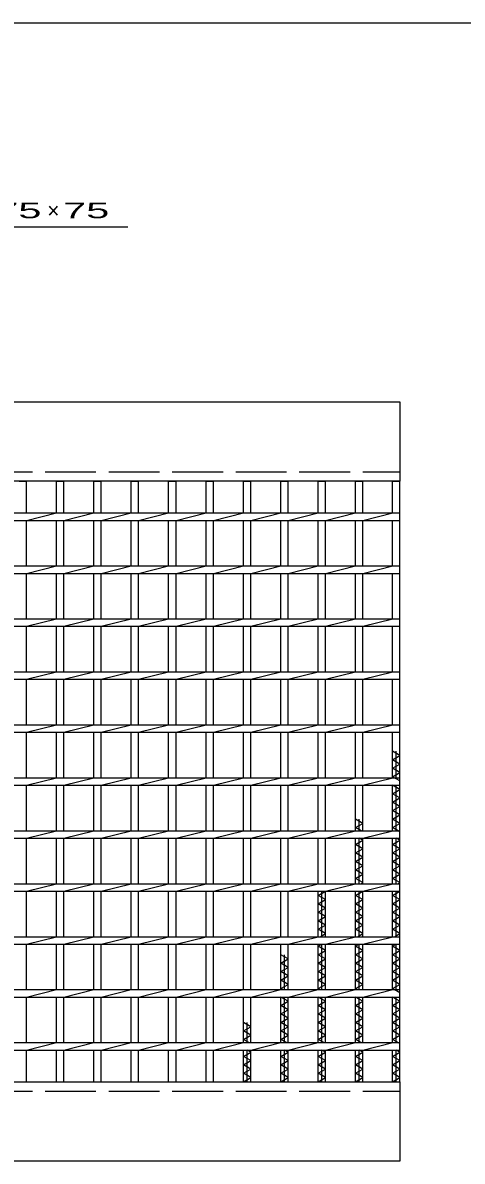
# Model space of a CAD drawing. Units: millimetres, scale not verified. Extents: x -1456 to 1385, y -1026 to 843.
# Drawn here: x -596 to -181, y -232 to 843 of the extents above; entities that cross this region are included whole.
import ezdxf
from ezdxf.enums import TextEntityAlignment as Align

# ---------------------------------------------------------------- set-up
doc = ezdxf.new("R2010")
doc.units = ezdxf.units.MM
doc.header["$LTSCALE"] = 8
doc.linetypes.add('DASHED', pattern=[7.5, 6, -1.5])
for name, color, linetype, lineweight in [('0_2', 150, 'Continuous', 25), ('16', 3, 'Continuous', 25), ('22', 4, 'Continuous', 25)]:
    doc.layers.add(name, color=color, linetype=linetype, lineweight=lineweight)
doc.styles.add('ベクトル', font='')
doc.styles.get('ベクトル').set_extended_font_data('ベクトル')

msp = doc.modelspace()

# ---------------------------------------------------------------- linework, layer by layer
at = {"layer": '0_2'}
msp.add_line((-1383.2, 842.8), (1384.8, 842.8), dxfattribs=at)
at = {"layer": '16'}
for p, q in [((-1235, 485), (-240, 485)), ((-240, 485), (-240, 410)), ((-240, 410), (-1235, 410)), ((-599.6, 410), (-592.6, 410)), ((-592.6, 380), (-592.6, 410)), ((-564.3, 380), (-564.3, 410)), ((-564.3, 410), (-557.3, 410)), ((-557.3, 380), (-557.3, 410)), ((-529, 380), (-529, 410)), ((-529, 410), (-522, 410)), ((-522, 380), (-522, 410)), ((-493.7, 380), (-493.7, 410)), ((-493.7, 410), (-486.7, 410)), ((-486.7, 380), (-486.7, 410)), ((-458.4, 380), (-458.4, 410)), ((-458.4, 410), (-451.4, 410)), ((-451.4, 380), (-451.4, 410)), ((-423.1, 380), (-423.1, 410)), ((-423.1, 410), (-416.1, 410)), ((-416.1, 380), (-416.1, 410)), ((-387.8, 380), (-387.8, 410)), ((-387.8, 410), (-380.8, 410)), ((-380.8, 380), (-380.8, 410)), ((-352.5, 380), (-352.5, 410)), ((-352.5, 410), (-345.5, 410)), ((-345.5, 380), (-345.5, 410)), ((-317.2, 380), (-317.2, 410)), ((-317.2, 410), (-310.2, 410)), ((-310.2, 380), (-310.2, 410)), ((-281.9, 380), (-281.9, 410)), ((-281.9, 410), (-274.9, 410)), ((-274.9, 380), (-274.9, 410)), ((-247, 380), (-247, 410)), ((-247, 410), (-240, 410)), ((-240, -157), (-240, 410)), ((-1235, 380), (-240, 380)), ((-592.6, 373), (-564.3, 380)), ((-557.3, 373), (-529, 380)), ((-522, 373), (-493.7, 380)), ((-486.7, 373), (-458.4, 380)), ((-451.4, 373), (-423.1, 380)), ((-416.1, 373), (-387.8, 380)), ((-380.8, 373), (-352.5, 380)), ((-345.5, 373), (-317.2, 380)), ((-310.2, 373), (-281.9, 380)), ((-274.9, 373), (-246.6, 380)), ((-240, 373), (-240, 380)), ((-1235, 373), (-240, 373)), ((-592.6, 330), (-592.6, 373)), ((-564.3, 330), (-564.3, 373)), ((-557.3, 330), (-557.3, 373)), ((-529, 330), (-529, 373)), ((-522, 330), (-522, 373)), ((-493.7, 330), (-493.7, 373)), ((-486.7, 330), (-486.7, 373)), ((-458.4, 330), (-458.4, 373)), ((-451.4, 330), (-451.4, 373)), ((-423.1, 330), (-423.1, 373)), ((-416.1, 330), (-416.1, 373)), ((-387.8, 330), (-387.8, 373)), ((-380.8, 330), (-380.8, 373)), ((-352.5, 330), (-352.5, 373)), ((-345.5, 330), (-345.5, 373)), ((-317.2, 330), (-317.2, 373)), ((-310.2, 330), (-310.2, 373)), ((-281.9, 330), (-281.9, 373)), ((-274.9, 330), (-274.9, 373)), ((-247, 330), (-247, 373)), ((-1235, 330), (-240, 330)), ((-1235, 323), (-240, 323)), ((-592.6, 323), (-564.3, 330)), ((-592.6, 280), (-592.6, 323)), ((-564.3, 280), (-564.3, 323)), ((-557.3, 323), (-529, 330)), ((-557.3, 280), (-557.3, 323)), ((-529, 280), (-529, 323)), ((-522, 323), (-493.7, 330)), ((-522, 280), (-522, 323)), ((-493.7, 280), (-493.7, 323)), ((-486.7, 323), (-458.4, 330)), ((-486.7, 280), (-486.7, 323)), ((-458.4, 280), (-458.4, 323)), ((-451.4, 323), (-423.1, 330)), ((-451.4, 280), (-451.4, 323)), ((-423.1, 280), (-423.1, 323)), ((-416.1, 323), (-387.8, 330)), ((-416.1, 280), (-416.1, 323)), ((-387.8, 280), (-387.8, 323)), ((-380.8, 323), (-352.5, 330)), ((-380.8, 280), (-380.8, 323)), ((-352.5, 280), (-352.5, 323)), ((-345.5, 323), (-317.2, 330)), ((-345.5, 280), (-345.5, 323)), ((-317.2, 280), (-317.2, 323)), ((-310.2, 323), (-281.9, 330)), ((-310.2, 280), (-310.2, 323)), ((-281.9, 280), (-281.9, 323)), ((-274.9, 323), (-246.6, 330)), ((-274.9, 280), (-274.9, 323)), ((-247, 280), (-247, 323)), ((-240, 323), (-240, 330)), ((-1235, 280), (-240, 280)), ((-592.6, 273), (-564.3, 280)), ((-557.3, 273), (-529, 280)), ((-522, 273), (-493.7, 280)), ((-486.7, 273), (-458.4, 280)), ((-451.4, 273), (-423.1, 280)), ((-416.1, 273), (-387.8, 280)), ((-380.8, 273), (-352.5, 280)), ((-345.5, 273), (-317.2, 280)), ((-310.2, 273), (-281.9, 280)), ((-274.9, 273), (-246.6, 280)), ((-240, 273), (-240, 280)), ((-1235, 273), (-240, 273)), ((-592.6, 230), (-592.6, 273)), ((-564.3, 230), (-564.3, 273)), ((-557.3, 230), (-557.3, 273)), ((-529, 230), (-529, 273)), ((-522, 230), (-522, 273)), ((-493.7, 230), (-493.7, 273)), ((-486.7, 230), (-486.7, 273)), ((-458.4, 230), (-458.4, 273)), ((-451.4, 230), (-451.4, 273)), ((-423.1, 230), (-423.1, 273)), ((-416.1, 230), (-416.1, 273)), ((-387.8, 230), (-387.8, 273)), ((-380.8, 230), (-380.8, 273)), ((-352.5, 230), (-352.5, 273)), ((-345.5, 230), (-345.5, 273)), ((-317.2, 230), (-317.2, 273)), ((-310.2, 230), (-310.2, 273)), ((-281.9, 230), (-281.9, 273)), ((-274.9, 230), (-274.9, 273)), ((-247, 230), (-247, 273)), ((-1235, 230), (-240, 230)), ((-592.6, 223), (-564.3, 230)), ((-557.3, 223), (-529, 230)), ((-522, 223), (-493.7, 230)), ((-486.7, 223), (-458.4, 230)), ((-451.4, 223), (-423.1, 230)), ((-416.1, 223), (-387.8, 230)), ((-380.8, 223), (-352.5, 230)), ((-345.5, 223), (-317.2, 230)), ((-310.2, 223), (-281.9, 230)), ((-274.9, 223), (-246.6, 230)), ((-240, 223), (-240, 230)), ((-1235, 223), (-240, 223)), ((-592.6, 180), (-592.6, 223)), ((-564.3, 180), (-564.3, 223)), ((-557.3, 180), (-557.3, 223)), ((-529, 180), (-529, 223)), ((-522, 180), (-522, 223)), ((-493.7, 180), (-493.7, 223)), ((-486.7, 180), (-486.7, 223)), ((-458.4, 180), (-458.4, 223)), ((-451.4, 180), (-451.4, 223)), ((-423.1, 180), (-423.1, 223)), ((-416.1, 180), (-416.1, 223)), ((-387.8, 180), (-387.8, 223)), ((-380.8, 180), (-380.8, 223)), ((-352.5, 180), (-352.5, 223)), ((-345.5, 180), (-345.5, 223)), ((-317.2, 180), (-317.2, 223)), ((-310.2, 180), (-310.2, 223)), ((-281.9, 180), (-281.9, 223)), ((-274.9, 180), (-274.9, 223)), ((-247, 180), (-247, 223)), ((-1235, 180), (-240, 180)), ((-1235, 173), (-240, 173)), ((-592.6, 173), (-564.3, 180)), ((-592.6, 130), (-592.6, 173)), ((-564.3, 130), (-564.3, 173)), ((-557.3, 173), (-529, 180)), ((-557.3, 130), (-557.3, 173)), ((-529, 130), (-529, 173)), ((-522, 173), (-493.7, 180)), ((-522, 130), (-522, 173)), ((-493.7, 130), (-493.7, 173)), ((-486.7, 173), (-458.4, 180)), ((-486.7, 130), (-486.7, 173)), ((-458.4, 130), (-458.4, 173)), ((-451.4, 173), (-423.1, 180)), ((-451.4, 130), (-451.4, 173)), ((-423.1, 130), (-423.1, 173)), ((-416.1, 173), (-387.8, 180)), ((-416.1, 130), (-416.1, 173)), ((-387.8, 130), (-387.8, 173)), ((-380.8, 173), (-352.5, 180)), ((-380.8, 130), (-380.8, 173)), ((-352.5, 130), (-352.5, 173)), ((-345.5, 173), (-317.2, 180)), ((-345.5, 130), (-345.5, 173)), ((-317.2, 130), (-317.2, 173)), ((-310.2, 173), (-281.9, 180)), ((-310.2, 130), (-310.2, 173)), ((-281.9, 130), (-281.9, 173)), ((-274.9, 173), (-246.6, 180)), ((-274.9, 130), (-274.9, 173)), ((-247, 130), (-247, 173)), ((-240, 173), (-240, 180)), ((-240, 151), (-247, 155)), ((-247, 147), (-240, 151)), ((-243.5, 130), (-243.5, 155)), ((-240, 143), (-247, 147)), ((-247, 139), (-240, 143)), ((-1235, 130), (-240, 130)), ((-592.6, 123), (-564.3, 130)), ((-557.3, 123), (-529, 130)), ((-522, 123), (-493.7, 130)), ((-486.7, 123), (-458.4, 130)), ((-451.4, 123), (-423.1, 130)), ((-416.1, 123), (-387.8, 130)), ((-380.8, 123), (-352.5, 130)), ((-345.5, 123), (-317.2, 130)), ((-310.2, 123), (-281.9, 130)), ((-274.9, 123), (-246.6, 130)), ((-240, 135), (-247, 139)), ((-247, 131), (-240, 135)), ((-240, 127), (-247, 131)), ((-240, 123), (-240, 130)), ((-1235, 123), (-240, 123)), ((-592.6, 80), (-592.6, 123)), ((-564.3, 80), (-564.3, 123)), ((-557.3, 80), (-557.3, 123)), ((-529, 80), (-529, 123)), ((-522, 80), (-522, 123)), ((-493.7, 80), (-493.7, 123)), ((-486.7, 80), (-486.7, 123)), ((-458.4, 80), (-458.4, 123)), ((-451.4, 80), (-451.4, 123)), ((-423.1, 80), (-423.1, 123)), ((-416.1, 80), (-416.1, 123)), ((-387.8, 80), (-387.8, 123)), ((-380.8, 80), (-380.8, 123)), ((-352.5, 80), (-352.5, 123)), ((-345.5, 80), (-345.5, 123)), ((-317.2, 80), (-317.2, 123)), ((-310.2, 80), (-310.2, 123)), ((-281.9, 80), (-281.9, 123)), ((-274.9, 80), (-274.9, 123)), ((-247, 80), (-247, 123)), ((-240, 119), (-247, 123)), ((-247, 115), (-240, 119)), ((-243.5, 80), (-243.5, 123)), ((-240, 111), (-247, 115)), ((-247, 107), (-240, 111)), ((-240, 103), (-247, 107)), ((-247, 99), (-240, 103)), ((-240, 95), (-247, 99)), ((-274.9, 87), (-281.9, 91)), ((-281.9, 83), (-274.9, 87)), ((-278.4, 80), (-278.4, 91)), ((-247, 91), (-240, 95)), ((-240, 87), (-247, 91)), ((-247, 83), (-240, 87)), ((-1235, 80), (-240, 80)), ((-592.6, 73), (-564.3, 80)), ((-557.3, 73), (-529, 80)), ((-522, 73), (-493.7, 80)), ((-486.7, 73), (-458.4, 80)), ((-451.4, 73), (-423.1, 80)), ((-416.1, 73), (-387.8, 80)), ((-380.8, 73), (-352.5, 80)), ((-345.5, 73), (-317.2, 80)), ((-310.2, 73), (-281.9, 80)), ((-276.65, 80), (-281.9, 83)), ((-274.9, 73), (-246.6, 80)), ((-240, 79), (-247, 83)), ((-240, 73), (-240, 80)), ((-1235, 73), (-240, 73)), ((-592.6, 30), (-592.6, 73)), ((-564.3, 30), (-564.3, 73)), ((-557.3, 30), (-557.3, 73)), ((-529, 30), (-529, 73)), ((-522, 30), (-522, 73)), ((-493.7, 30), (-493.7, 73)), ((-486.7, 30), (-486.7, 73)), ((-458.4, 30), (-458.4, 73)), ((-451.4, 30), (-451.4, 73)), ((-423.1, 30), (-423.1, 73)), ((-416.1, 30), (-416.1, 73)), ((-387.8, 30), (-387.8, 73)), ((-380.8, 30), (-380.8, 73)), ((-352.5, 30), (-352.5, 73)), ((-345.5, 30), (-345.5, 73)), ((-317.2, 30), (-317.2, 73)), ((-310.2, 30), (-310.2, 73)), ((-281.9, 30), (-281.9, 73)), ((-281.9, 67), (-274.9, 71)), ((-274.9, 63), (-281.9, 67)), ((-278.4, 30), (-278.4, 73)), ((-274.9, 71), (-278.4, 73)), ((-274.9, 30), (-274.9, 73)), ((-247, 30), (-247, 73)), ((-247, 67), (-240, 71)), ((-240, 63), (-247, 67)), ((-243.5, 30), (-243.5, 73)), ((-240, 71), (-243.5, 73)), ((-281.9, 59), (-274.9, 63)), ((-274.9, 55), (-281.9, 59)), ((-281.9, 51), (-274.9, 55)), ((-247, 59), (-240, 63)), ((-240, 55), (-247, 59)), ((-247, 51), (-240, 55)), ((-274.9, 47), (-281.9, 51)), ((-281.9, 43), (-274.9, 47)), ((-274.9, 39), (-281.9, 43)), ((-240, 47), (-247, 51)), ((-247, 43), (-240, 47)), ((-240, 39), (-247, 43)), ((-281.9, 35), (-274.9, 39)), ((-274.9, 31), (-281.9, 35)), ((-247, 35), (-240, 39)), ((-240, 31), (-247, 35)), ((-1235, 30), (-240, 30)), ((-1235, 23), (-240, 23)), ((-592.6, 23), (-564.3, 30)), ((-592.6, -20), (-592.6, 23)), ((-564.3, -20), (-564.3, 23)), ((-557.3, 23), (-529, 30)), ((-557.3, -20), (-557.3, 23)), ((-529, -20), (-529, 23)), ((-522, 23), (-493.7, 30)), ((-522, -20), (-522, 23)), ((-493.7, -20), (-493.7, 23)), ((-486.7, 23), (-458.4, 30)), ((-486.7, -20), (-486.7, 23)), ((-458.4, -20), (-458.4, 23)), ((-451.4, 23), (-423.1, 30)), ((-451.4, -20), (-451.4, 23)), ((-423.1, -20), (-423.1, 23)), ((-416.1, 23), (-387.8, 30)), ((-416.1, -20), (-416.1, 23)), ((-387.8, -20), (-387.8, 23)), ((-380.8, 23), (-352.5, 30)), ((-380.8, -20), (-380.8, 23)), ((-352.5, -20), (-352.5, 23)), ((-345.5, 23), (-317.2, 30)), ((-345.5, -20), (-345.5, 23)), ((-317.2, -20), (-317.2, 23)), ((-317.2, 19), (-310.2, 23)), ((-313.7, -20), (-313.7, 23)), ((-310.2, 23), (-281.9, 30)), ((-310.2, -20), (-310.2, 23)), ((-281.9, -20), (-281.9, 23)), ((-281.9, 19), (-274.9, 23)), ((-278.4, -20), (-278.4, 23)), ((-276.65, 30), (-274.9, 31)), ((-274.9, 23), (-246.6, 30)), ((-274.9, -20), (-274.9, 23)), ((-247, -20), (-247, 23)), ((-247, 19), (-240, 23)), ((-243.5, -20), (-243.5, 23)), ((-241.75, 30), (-240, 31)), ((-240, 23), (-240, 30)), ((-310.2, 15), (-317.2, 19)), ((-317.2, 11), (-310.2, 15)), ((-310.2, 7), (-317.2, 11)), ((-274.9, 15), (-281.9, 19)), ((-281.9, 11), (-274.9, 15)), ((-274.9, 7), (-281.9, 11)), ((-240, 15), (-247, 19)), ((-247, 11), (-240, 15)), ((-240, 7), (-247, 11)), ((-317.2, 3), (-310.2, 7)), ((-310.2, -1), (-317.2, 3)), ((-281.9, 3), (-274.9, 7)), ((-274.9, -1), (-281.9, 3)), ((-247, 3), (-240, 7)), ((-240, -1), (-247, 3)), ((-317.2, -5), (-310.2, -1)), ((-310.2, -9), (-317.2, -5)), ((-317.2, -13), (-310.2, -9)), ((-281.9, -5), (-274.9, -1)), ((-274.9, -9), (-281.9, -5)), ((-281.9, -13), (-274.9, -9)), ((-247, -5), (-240, -1)), ((-240, -9), (-247, -5)), ((-247, -13), (-240, -9)), ((-1235, -20), (-240, -20)), ((-592.6, -27), (-564.3, -20)), ((-557.3, -27), (-529, -20)), ((-522, -27), (-493.7, -20)), ((-486.7, -27), (-458.4, -20)), ((-451.4, -27), (-423.1, -20)), ((-416.1, -27), (-387.8, -20)), ((-380.8, -27), (-352.5, -20)), ((-345.5, -27), (-317.2, -20)), ((-310.2, -17), (-317.2, -13)), ((-315.45, -20), (-310.2, -17)), ((-310.2, -27), (-281.9, -20)), ((-274.9, -17), (-281.9, -13)), ((-280.15, -20), (-274.9, -17)), ((-274.9, -27), (-246.6, -20)), ((-240, -17), (-247, -13)), ((-245.25, -20), (-240, -17)), ((-240, -27), (-240, -20)), ((-1235, -27), (-240, -27)), ((-592.6, -70), (-592.6, -27)), ((-564.3, -70), (-564.3, -27)), ((-557.3, -70), (-557.3, -27)), ((-529, -70), (-529, -27)), ((-522, -70), (-522, -27)), ((-493.7, -70), (-493.7, -27)), ((-486.7, -70), (-486.7, -27)), ((-458.4, -70), (-458.4, -27)), ((-451.4, -70), (-451.4, -27)), ((-423.1, -70), (-423.1, -27)), ((-416.1, -70), (-416.1, -27)), ((-387.8, -70), (-387.8, -27)), ((-380.8, -70), (-380.8, -27)), ((-352.5, -70), (-352.5, -27)), ((-345.5, -70), (-345.5, -27)), ((-317.2, -70), (-317.2, -27)), ((-317.2, -29), (-313.7, -27)), ((-310.2, -33), (-317.2, -29)), ((-313.7, -70), (-313.7, -27)), ((-310.2, -70), (-310.2, -27)), ((-281.9, -70), (-281.9, -27)), ((-281.9, -29), (-278.4, -27)), ((-274.9, -33), (-281.9, -29)), ((-278.4, -70), (-278.4, -27)), ((-274.9, -70), (-274.9, -27)), ((-247, -70), (-247, -27)), ((-247, -29), (-243.5, -27)), ((-240, -33), (-247, -29)), ((-243.5, -70), (-243.5, -27)), ((-345.5, -41), (-352.5, -37)), ((-352.5, -45), (-345.5, -41)), ((-349, -70), (-349, -37)), ((-317.2, -37), (-310.2, -33)), ((-310.2, -41), (-317.2, -37)), ((-317.2, -45), (-310.2, -41)), ((-281.9, -37), (-274.9, -33)), ((-274.9, -41), (-281.9, -37)), ((-281.9, -45), (-274.9, -41)), ((-247, -37), (-240, -33)), ((-240, -41), (-247, -37)), ((-247, -45), (-240, -41)), ((-345.5, -49), (-352.5, -45)), ((-352.5, -53), (-345.5, -49)), ((-345.5, -57), (-352.5, -53)), ((-310.2, -49), (-317.2, -45)), ((-317.2, -53), (-310.2, -49)), ((-310.2, -57), (-317.2, -53)), ((-274.9, -49), (-281.9, -45)), ((-281.9, -53), (-274.9, -49)), ((-274.9, -57), (-281.9, -53)), ((-240, -49), (-247, -45)), ((-247, -53), (-240, -49)), ((-240, -57), (-247, -53)), ((-352.5, -61), (-345.5, -57)), ((-345.5, -65), (-352.5, -61)), ((-317.2, -61), (-310.2, -57)), ((-310.2, -65), (-317.2, -61)), ((-281.9, -61), (-274.9, -57)), ((-274.9, -65), (-281.9, -61)), ((-247, -61), (-240, -57)), ((-240, -65), (-247, -61)), ((-1235, -70), (-240, -70)), ((-592.6, -77), (-564.3, -70)), ((-557.3, -77), (-529, -70)), ((-522, -77), (-493.7, -70)), ((-486.7, -77), (-458.4, -70)), ((-451.4, -77), (-423.1, -70)), ((-416.1, -77), (-387.8, -70)), ((-380.8, -77), (-352.5, -70)), ((-352.5, -69), (-345.5, -65)), ((-350.75, -70), (-352.5, -69)), ((-345.5, -77), (-317.2, -70)), ((-317.2, -69), (-310.2, -65)), ((-315.45, -70), (-317.2, -69)), ((-310.2, -77), (-281.9, -70)), ((-281.9, -69), (-274.9, -65)), ((-280.15, -70), (-281.9, -69)), ((-274.9, -77), (-246.6, -70)), ((-247, -69), (-240, -65)), ((-240, -73), (-247, -69)), ((-240, -77), (-240, -70)), ((-1235, -77), (-240, -77)), ((-592.6, -120), (-592.6, -77)), ((-564.3, -120), (-564.3, -77)), ((-557.3, -120), (-557.3, -77)), ((-529, -120), (-529, -77)), ((-522, -120), (-522, -77)), ((-493.7, -120), (-493.7, -77)), ((-486.7, -120), (-486.7, -77)), ((-458.4, -120), (-458.4, -77)), ((-451.4, -120), (-451.4, -77)), ((-423.1, -120), (-423.1, -77)), ((-416.1, -120), (-416.1, -77)), ((-387.8, -120), (-387.8, -77)), ((-380.8, -120), (-380.8, -77)), ((-352.5, -120), (-352.5, -77)), ((-345.5, -81), (-352.5, -77)), ((-352.5, -85), (-345.5, -81)), ((-345.5, -89), (-352.5, -85)), ((-349, -120), (-349, -77)), ((-345.5, -120), (-345.5, -77)), ((-317.2, -120), (-317.2, -77)), ((-310.2, -81), (-317.2, -77)), ((-317.2, -85), (-310.2, -81)), ((-310.2, -89), (-317.2, -85)), ((-313.7, -120), (-313.7, -77)), ((-310.2, -120), (-310.2, -77)), ((-281.9, -120), (-281.9, -77)), ((-274.9, -81), (-281.9, -77)), ((-281.9, -85), (-274.9, -81)), ((-274.9, -89), (-281.9, -85)), ((-278.4, -120), (-278.4, -77)), ((-274.9, -120), (-274.9, -77)), ((-247, -120), (-247, -77)), ((-240, -81), (-247, -77)), ((-247, -85), (-240, -81)), ((-240, -89), (-247, -85)), ((-243.5, -120), (-243.5, -77)), ((-352.5, -93), (-345.5, -89)), ((-345.5, -97), (-352.5, -93)), ((-317.2, -93), (-310.2, -89)), ((-310.2, -97), (-317.2, -93)), ((-281.9, -93), (-274.9, -89)), ((-274.9, -97), (-281.9, -93)), ((-247, -93), (-240, -89)), ((-240, -97), (-247, -93)), ((-380.8, -105), (-387.8, -101)), ((-387.8, -109), (-380.8, -105)), ((-384.3, -120), (-384.3, -101)), ((-352.5, -101), (-345.5, -97)), ((-345.5, -105), (-352.5, -101)), ((-352.5, -109), (-345.5, -105)), ((-317.2, -101), (-310.2, -97)), ((-310.2, -105), (-317.2, -101)), ((-317.2, -109), (-310.2, -105)), ((-281.9, -101), (-274.9, -97)), ((-274.9, -105), (-281.9, -101)), ((-281.9, -109), (-274.9, -105)), ((-247, -101), (-240, -97)), ((-240, -105), (-247, -101)), ((-247, -109), (-240, -105)), ((-380.8, -113), (-387.8, -109)), ((-387.8, -117), (-380.8, -113)), ((-382.55, -120), (-387.8, -117)), ((-345.5, -113), (-352.5, -109)), ((-352.5, -117), (-345.5, -113)), ((-347.25, -120), (-352.5, -117)), ((-310.2, -113), (-317.2, -109)), ((-317.2, -117), (-310.2, -113)), ((-311.95, -120), (-317.2, -117)), ((-274.9, -113), (-281.9, -109)), ((-281.9, -117), (-274.9, -113)), ((-276.65, -120), (-281.9, -117)), ((-240, -113), (-247, -109)), ((-247, -117), (-240, -113)), ((-240, -121), (-247, -117)), ((-1235, -120), (-240, -120)), ((-1235, -127), (-240, -127)), ((-592.6, -127), (-564.3, -120)), ((-592.6, -157), (-592.6, -127)), ((-564.3, -157), (-564.3, -127)), ((-557.3, -127), (-529, -120)), ((-557.3, -157), (-557.3, -127)), ((-529, -157), (-529, -127)), ((-522, -127), (-493.7, -120)), ((-522, -157), (-522, -127)), ((-493.7, -157), (-493.7, -127)), ((-486.7, -127), (-458.4, -120)), ((-486.7, -157), (-486.7, -127)), ((-458.4, -157), (-458.4, -127)), ((-451.4, -127), (-423.1, -120)), ((-451.4, -157), (-451.4, -127)), ((-423.1, -157), (-423.1, -127)), ((-416.1, -127), (-387.8, -120)), ((-416.1, -157), (-416.1, -127)), ((-387.8, -157), (-387.8, -127)), ((-384.3, -157), (-384.3, -127)), ((-380.8, -129), (-384.3, -127)), ((-380.8, -127), (-352.5, -120)), ((-380.8, -157), (-380.8, -127)), ((-352.5, -157), (-352.5, -127)), ((-349, -157), (-349, -127)), ((-345.5, -129), (-349, -127)), ((-345.5, -127), (-317.2, -120)), ((-345.5, -157), (-345.5, -127)), ((-317.2, -157), (-317.2, -127)), ((-313.7, -157), (-313.7, -127)), ((-310.2, -129), (-313.7, -127)), ((-310.2, -127), (-281.9, -120)), ((-310.2, -157), (-310.2, -127)), ((-281.9, -157), (-281.9, -127)), ((-278.4, -157), (-278.4, -127)), ((-274.9, -129), (-278.4, -127)), ((-274.9, -127), (-246.6, -120)), ((-274.9, -157), (-274.9, -127)), ((-247, -157), (-247, -127)), ((-243.5, -157), (-243.5, -127)), ((-240, -129), (-243.5, -127)), ((-240, -127), (-240, -120)), ((-387.8, -133), (-380.8, -129)), ((-380.8, -137), (-387.8, -133)), ((-387.8, -141), (-380.8, -137)), ((-352.5, -133), (-345.5, -129)), ((-345.5, -137), (-352.5, -133)), ((-352.5, -141), (-345.5, -137)), ((-317.2, -133), (-310.2, -129)), ((-310.2, -137), (-317.2, -133)), ((-317.2, -141), (-310.2, -137)), ((-281.9, -133), (-274.9, -129)), ((-274.9, -137), (-281.9, -133)), ((-281.9, -141), (-274.9, -137)), ((-247, -133), (-240, -129)), ((-240, -137), (-247, -133)), ((-247, -141), (-240, -137)), ((-380.8, -145), (-387.8, -141)), ((-387.8, -149), (-380.8, -145)), ((-380.8, -153), (-387.8, -149)), ((-345.5, -145), (-352.5, -141)), ((-352.5, -149), (-345.5, -145)), ((-345.5, -153), (-352.5, -149)), ((-310.2, -145), (-317.2, -141)), ((-317.2, -149), (-310.2, -145)), ((-310.2, -153), (-317.2, -149)), ((-274.9, -145), (-281.9, -141)), ((-281.9, -149), (-274.9, -145)), ((-274.9, -153), (-281.9, -149)), ((-240, -145), (-247, -141)), ((-247, -149), (-240, -145)), ((-240, -153), (-247, -149)), ((-1235, -157), (-240, -157)), ((-599.6, -157), (-592.6, -157)), ((-564.3, -157), (-557.3, -157)), ((-529, -157), (-522, -157)), ((-493.7, -157), (-486.7, -157)), ((-458.4, -157), (-451.4, -157)), ((-423.1, -157), (-416.1, -157)), ((-387.8, -157), (-380.8, -153)), ((-387.8, -157), (-380.8, -157)), ((-352.5, -157), (-345.5, -153)), ((-352.5, -157), (-345.5, -157)), ((-317.2, -157), (-310.2, -153)), ((-317.2, -157), (-310.2, -157)), ((-281.9, -157), (-274.9, -153)), ((-281.9, -157), (-274.9, -157)), ((-247, -157), (-240, -153)), ((-247, -157), (-240, -157)), ((-240, -157), (-240, -232)), ((-240, -232), (-1235, -232))]:
    msp.add_line(p, q, dxfattribs=at)
at = {"layer": '16', "linetype": 'DASHED'}
for p, q in [((-1235, 419), (-240, 419)), ((-1235, -166), (-240, -166))]:
    msp.add_line(p, q, dxfattribs=at)
at = {"layer": '22'}
msp.add_line((-848.95, 650), (-496.95, 650), dxfattribs=at)

# ---------------------------------------------------------------- texts
at = {"layer": '22', "color": 2, "style": 'ベクトル', "width": 2}
for p in [(-632.95, 665.6), (-568.95, 665.6)]:
    msp.add_text(' 75 ', height=14.66, dxfattribs=at).set_placement(p, align=Align.MIDDLE_LEFT)
at = {"layer": '22', "color": 2, "style": 'ベクトル'}
msp.add_text('×', height=14.66, dxfattribs=at).set_placement((-572.95, 665.6), align=Align.MIDDLE_LEFT)

doc.saveas('drawing.dxf')
